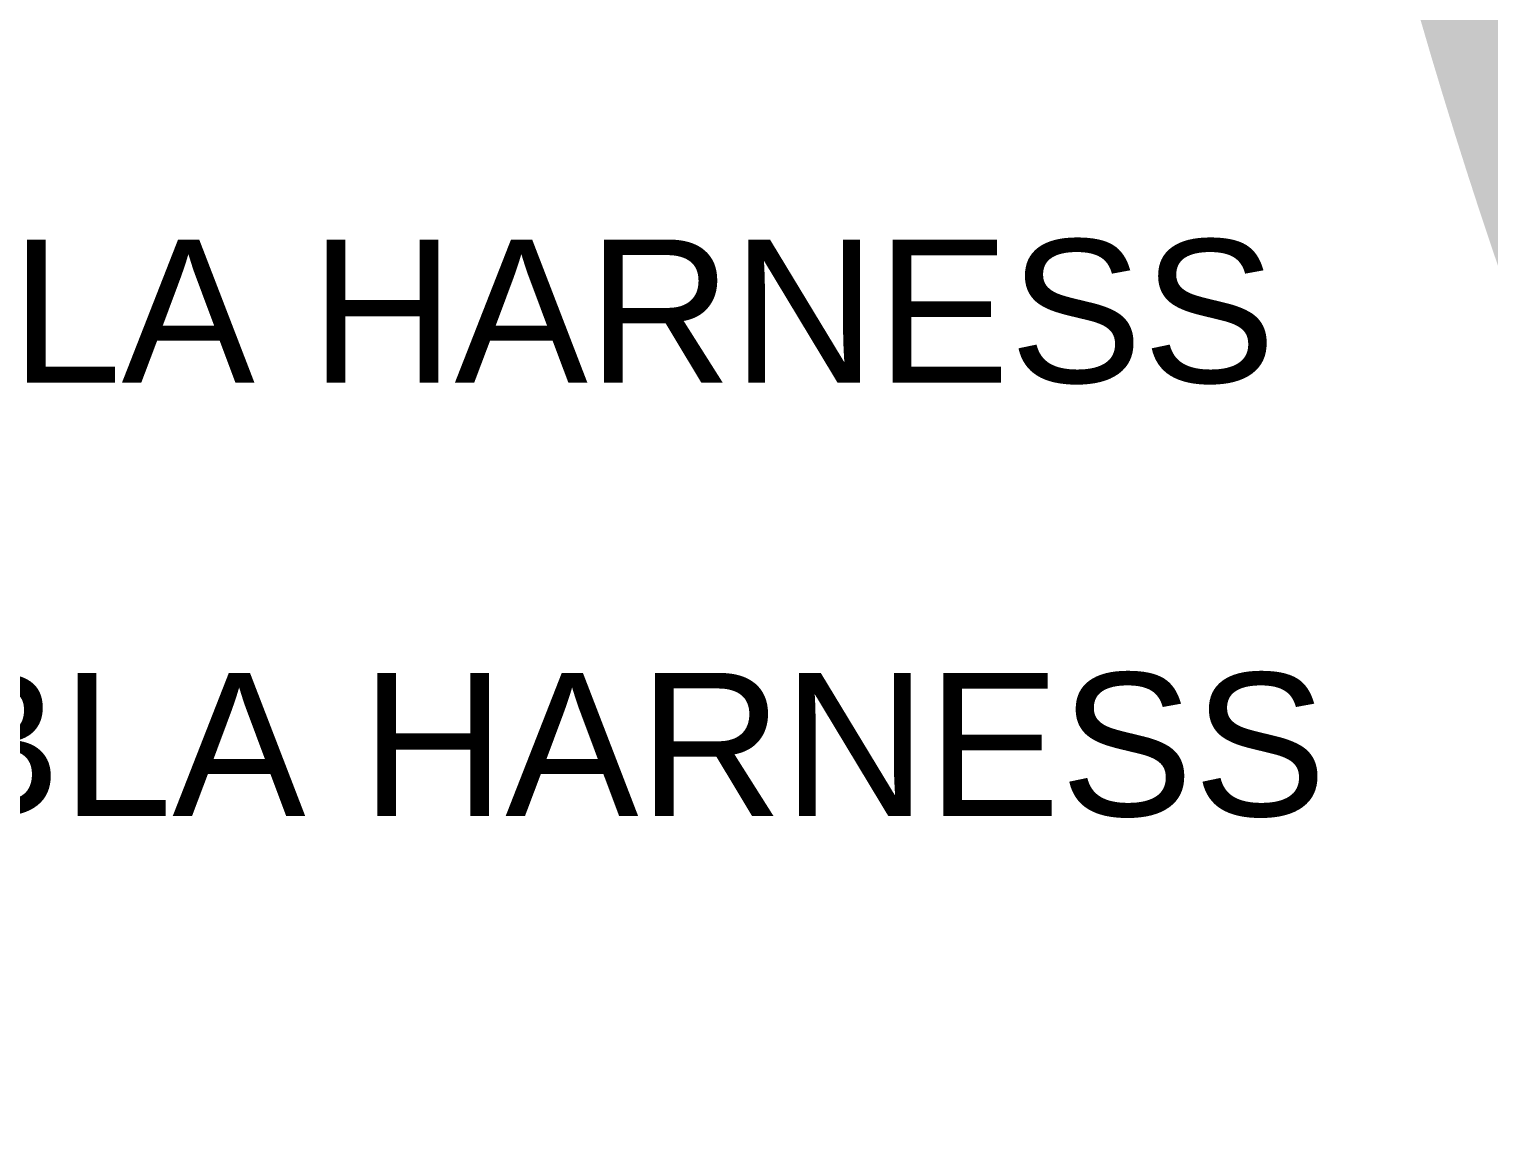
# Model space of a CAD drawing. Header units: feet. Extents: x -13743 to 68376, y -48 to 67763.
# Drawn here: x 3566.4 to 3770.6, y 7953.9 to 8108.2 of the extents above; entities that cross this region are included whole.
import ezdxf
from ezdxf import colors
from ezdxf.entities.mleader import LeaderData, LeaderLine
from ezdxf.enums import TextEntityAlignment as Align
from ezdxf.math import Vec2, Vec3

# ---------------------------------------------------------------- set-up
doc = ezdxf.new("R2018")
doc.units = ezdxf.units.FT
doc.header["$MEASUREMENT"] = 0
doc.layers.add('G-ANNO-TEXT', color=1, linetype='Continuous')
doc.styles.add('NEI-A', font='arial.ttf')
doc.styles.get("Standard").update_dxf_attribs({"font": 'arial.ttf'})

# ---------------------------------------------------------------- blocks, each defined once
blk = doc.blocks.new('DETAIL_TITLE')
at = {"style": 'NEI-A', "flags": 8}
blk.add_attdef('#', text='', height=0.2, dxfattribs=at).set_placement((0.5922, -0.5109), align=Align.MIDDLE_CENTER)
at = {"lineweight": 30, "flags": 104}
blk.add_attdef('DETAIL_TITLE', text='', height=0.2, dxfattribs=at).set_placement((0.9099, -0.5251), align=Align.BOTTOM_LEFT)
at = {"style": 'NEI-A'}
for tag, p in [('SCALE:', (0.9386, -0.7379)), ('1"_=_', (1.5474, -0.7379))]:
    blk.add_attdef(tag, text='', height=0.1, dxfattribs=at).set_placement(p, align=Align.BOTTOM_LEFT)

msp = doc.modelspace()

# ---------------------------------------------------------------- leaders
at = {"layer": 'G-ANNO-TEXT'}
ml = msp.add_multileader_mtext('Standard', dxfattribs=at)
ml.set_content('(+) BLA HARNESS', color=256, style='NEI-A')
ml.set_leader_properties()
ml.build(insert=Vec2(0, 0))
ml.multileader.update_dxf_attribs({"dogleg_length": 0.36, "arrow_head_size": 22.51})
ctx = ml.context
ctx.base_point, ctx.char_height, ctx.arrow_head_size, ctx.landing_gap_size, ctx.plane_origin = Vec3(3486.56, 8005.24), 20, 22.51, 23.05, Vec3(10789.92, 2665.67)
notes = []
notes.append((ctx, [(0, (1, 1, 0), (3440.46, 8005.24), (1, 0), 46.1, [(1, [(3281.03, 8212.25)], 0, [])])]))
ctx.mtext.insert, ctx.mtext.width, ctx.mtext.flow_direction = Vec3(3509.61, 8018.18), 244.9697, 5
ctx.mtext.has_bg_fill, ctx.mtext.bg_color, ctx.mtext.bg_scale_factor, ctx.mtext.bg_transparency, ctx.mtext.use_window_bg_color = 1, -1073741824, 1.5, 0, 1
for ctx, leaders in notes:
    for number, flags, end, landing, length, lines in leaders:
        leader = LeaderData()
        leader.index, (leader.has_last_leader_line, leader.has_dogleg_vector, leader.attachment_direction) = number, flags
        leader.last_leader_point, leader.dogleg_vector, leader.dogleg_length = Vec3(end), Vec3(landing), length
        for number, points, colour, breaks in lines:
            line = LeaderLine()
            line.index, line.vertices, line.color, line.breaks = number, Vec3.list(points), colors.encode_raw_color(colour), breaks
            leader.lines.append(line)
        ctx.leaders.append(leader)

# ---------------------------------------------------------------- next in the draw order: leaders
ml = msp.add_multileader_mtext('Standard', dxfattribs=at)
ml.set_content('(-) BLA HARNESS', color=256, style='NEI-A')
ml.set_leader_properties()
ml.build(insert=Vec2(0, 0))
ml.multileader.update_dxf_attribs({"dogleg_length": 0.36, "arrow_head_size": 22.51})
ctx = ml.context
ctx.base_point, ctx.char_height, ctx.arrow_head_size, ctx.landing_gap_size, ctx.plane_origin = Vec3(3486.47, 8065.82), 20, 22.51, 23.05, Vec3(10846.81, 2617.54)
notes = []
notes.append((ctx, [(0, (1, 1, 0), (3440.37, 8065.82), (1, 0), 46.1, [(1, [(3339.87, 8197.13)], 0, [])])]))
ctx.mtext.insert, ctx.mtext.width, ctx.mtext.flow_direction = Vec3(3509.52, 8078.76), 236.2425, 5
ctx.mtext.has_bg_fill, ctx.mtext.bg_color, ctx.mtext.bg_scale_factor, ctx.mtext.bg_transparency, ctx.mtext.use_window_bg_color = 1, -1073741824, 1.5, 0, 1
for ctx, leaders in notes:
    for number, flags, end, landing, length, lines in leaders:
        leader = LeaderData()
        leader.index, (leader.has_last_leader_line, leader.has_dogleg_vector, leader.attachment_direction) = number, flags
        leader.last_leader_point, leader.dogleg_vector, leader.dogleg_length = Vec3(end), Vec3(landing), length
        for number, points, colour, breaks in lines:
            line = LeaderLine()
            line.index, line.vertices, line.color, line.breaks = number, Vec3.list(points), colors.encode_raw_color(colour), breaks
            leader.lines.append(line)
        ctx.leaders.append(leader)

# ---------------------------------------------------------------- next in the draw order: block references
ref = msp.add_blockref('DETAIL_TITLE', (2199.95, 9090.61), dxfattribs=dict(at, xscale=128.9267043143703, yscale=128.9267043143703, zscale=128.9267043143703))
lines = msp.add_mtext('{\\LDC BLOCK TYPE-1 (3) STRINGS (78) MODULES [580W] }', dxfattribs={"layer": '0', "insert": (2317.26, 9061.59), "char_height": 1362.0506, "attachment_point": 1})
ref.add_attrib('DETAIL_TITLE', '', (2317.26, 9061.59)).embed_mtext(lines)

doc.saveas('drawing.dxf')
